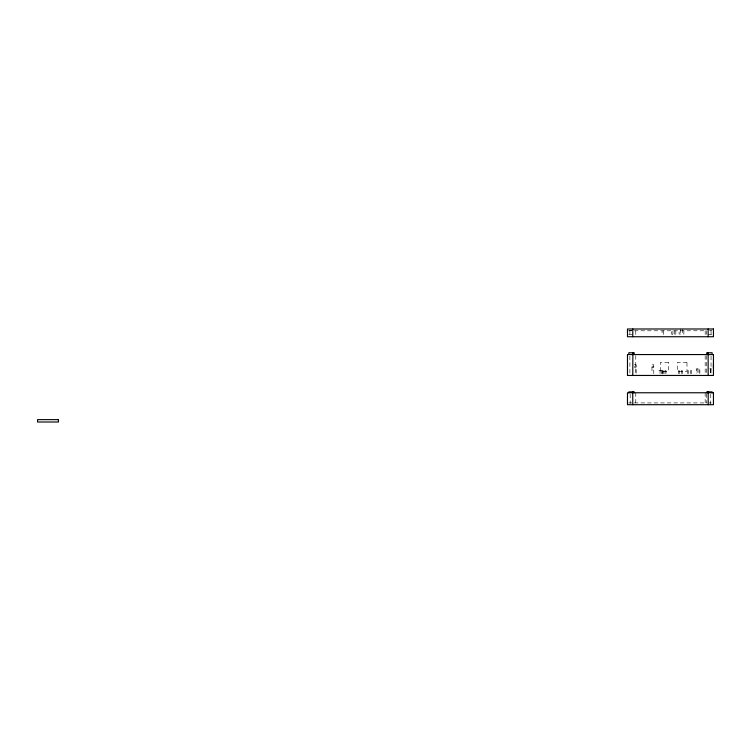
<?xml version="1.0" encoding="UTF-8"?>
<svg xmlns="http://www.w3.org/2000/svg" width="751" height="751" viewBox="0 0 751 751"><rect width="100%" height="100%" fill="white"/><g stroke="black" fill="none" stroke-linecap="round" stroke-linejoin="round"><path stroke-width="0.56" stroke-dasharray="3.75 2.82" d="M628.981 330.478L632.06 330.478M709.554 330.478L711.629 330.478M628.681 330.778L631.807 330.778M634.351 330.778L706.663 330.778L706.588 334.355M628.681 334.355L632.858 334.355M708.08 334.355L711.695 334.355M634.351 364.704L636.144 364.704L636.144 373.66M634.351 366.197L636.144 366.197M651.962 366.197L653.755 366.197M634.351 367.389L636.144 367.389M651.962 367.389L653.755 367.389M709.639 368.882L711.685 368.882M628.681 402.911L631.807 402.911M634.351 402.911L706.926 402.911M708.08 402.911L711.206 402.911M711.047 330.478L711.047 334.355M711.047 356.162L711.047 373.125M710.746 394.2L710.746 404.705M710.587 368.882L710.587 373.66M710.493 368.882L710.493 373.66M706.588 355.683L706.588 373.66M706.588 393.89L706.663 402.911M705.17 330.778L705.17 334.749M705.17 355.683L705.17 373.66M705.17 392.764L705.17 402.911M699.848 373.66L699.848 368.882L696.252 368.882L696.252 373.66M698.974 368.882L698.965 373.66M697.125 368.882L697.125 373.66M691.652 373.66L691.652 370.675L687.7 370.675L687.7 373.66M690.601 370.675L690.601 373.66M688.742 370.675L688.742 373.66M683.898 330.778L683.898 334.054L679.12 334.054L679.12 330.778M682.706 328.985L682.706 334.054M682.424 373.66L682.424 370.675L678.472 370.675L678.472 373.66M681.373 370.675L681.373 373.66M680.312 328.985L680.312 334.054M679.514 370.675L679.514 373.66M675.834 330.778L675.825 334.233L671.666 334.233L671.666 330.778M674.567 330.778L674.567 334.233M672.934 330.778L672.934 334.233M666.006 373.66L666.006 370.675L658.984 370.675L658.984 373.66M664.954 370.675L664.954 373.66M663.602 330.778L663.602 334.355L662.11 334.355L662.11 330.778M663.105 370.675L663.105 373.66M662.936 370.675L662.936 373.66M662.053 370.675L662.053 373.66M661.884 370.675L661.884 373.66M660.026 370.675L660.026 373.66M653.755 373.66L653.755 364.704L651.962 364.704L651.962 373.66M635.759 330.778L635.759 334.749M635.759 355.683L635.759 373.66M635.759 392.764L635.759 402.911M630.183 394.2L630.183 403.54M629.882 330.478L629.882 334.355M629.882 356.162L629.882 373.125M668.465 362.32L660.411 362.32L660.411 371.276L668.465 371.276L668.465 362.32M686.977 362.32L677.421 362.32L677.421 371.276L686.977 371.276L686.977 362.32"/><path stroke-width="1.13" d="M713.45 367.934L713.45 364.113M712.108 354.556L712.108 352.763L706.738 352.763L706.738 354.556M712.108 392.764L712.108 391.872L706.738 391.872L706.813 392.764M708.155 328.985L708.155 336.739M708.155 354.556L708.155 375.453M708.221 391.872L708.155 404.705M708.071 352.763L708.071 354.556M708.071 391.872L708.071 392.764M634.201 354.556L634.201 352.763L628.831 352.763L628.831 354.556M634.201 392.764L634.201 391.872L628.831 391.872L628.831 392.764M632.868 352.763L632.774 375.453M632.868 391.872L632.868 392.764M632.774 328.985L632.774 336.739M632.708 391.872L632.774 404.705M713.45 328.985L627.479 328.985L627.479 336.739L713.45 336.739L713.45 328.985M713.45 354.556L627.479 354.556L627.479 375.453L713.45 375.453L713.45 354.556M713.45 392.764L627.479 392.764L627.479 404.705L713.45 404.705L713.45 392.764M58.447 419.631L37.55 419.631L37.55 422.015L58.447 422.015L58.447 419.631"/></g></svg>
